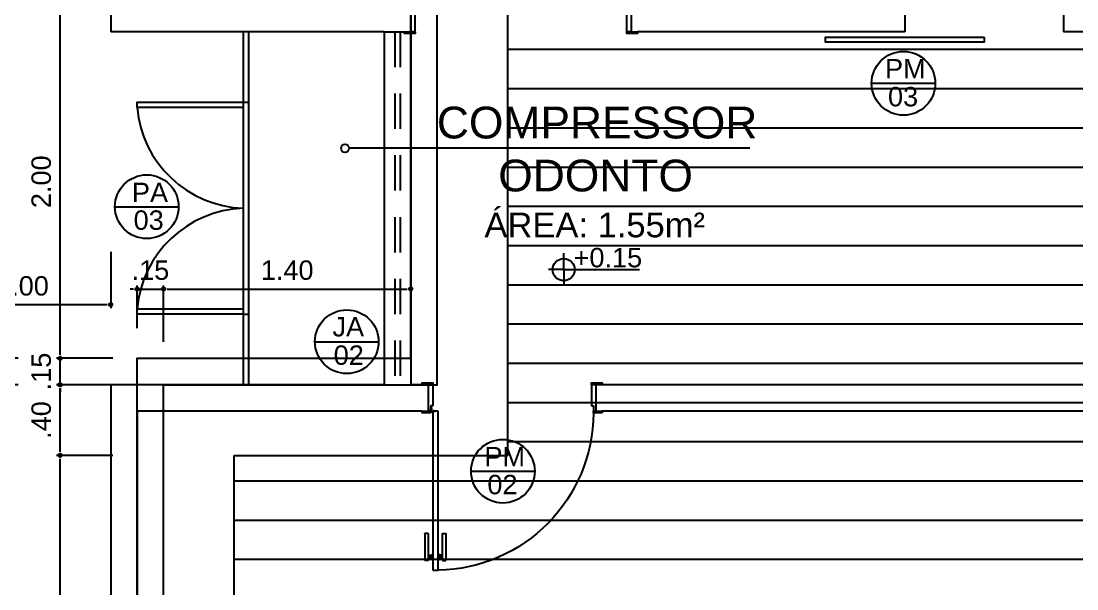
# Model space of a CAD drawing. Header units: millimetres. Extents: x 2125 to 3408, y 1171 to 1686.
# Drawn here: x 3358.26 to 3364.25, y 1522.27 to 1525.49 of the extents above; entities that cross this region are included whole.
import ezdxf

# ---------------------------------------------------------------- set-up
doc = ezdxf.new("R2010")
doc.units = ezdxf.units.MM
doc.linetypes.add('CONTORNO_QUADRO_T', pattern=[0.35, 0.2, -0.15])
for name, color, linetype in [('CALHA', 2, 'Continuous'), ('cobertura', 1, 'Continuous'), ('cotas', 7, 'Continuous'), ('ESQUADRIA', 3, 'Continuous'), ('ESQUADRIAS', 7, 'Continuous'), ('Esquadrias portas', 7, 'Continuous'), ('Esquadrias_Portas', 2, 'Continuous'), ('JANELA2', 1, 'Continuous'), ('PAREDE', 4, 'Continuous'), ('PAREDES', 4, 'Continuous'), ('TEXTO01', 7, 'Continuous'), ('TEXTO03', 2, 'Continuous')]:
    doc.layers.add(name, color=color, linetype=linetype)
doc.styles.add('ROMANS', font='arial.ttf')
doc.styles.add('TEXTO1', font='swissko.ttf', dxfattribs={"width": 0.6, "height": 0.1})
doc.dimstyles.new('ESCALA75', dxfattribs={"dimtxt": 0.11, "dimasz": 0.02, "dimexe": 0.02, "dimexo": 0.04, "dimgap": 0.05, "dimtad": 1, "dimzin": 4, "dimdsep": 46, "dimtxsty": 'ROMANS', "dimblk1": 'PPC', "dimblk2": 'PPC', "dimsah": 1, "dimcen": 0.02, "dimclrd": 7, "dimclre": 7, "dimclrt": 3, "dimazin": 1, "dimtfac": 1, "dimtix": 1, "dimtmove": 0, "dimatfit": 3, "dimldrblk": 'PPC', "dimfxl": 0, "dimtolj": 1, "dimtzin": 12, "dimarcsym": 0})

# ---------------------------------------------------------------- blocks, each defined once
blk = doc.blocks.new('P90_02')
at = {"layer": 'ESQUADRIAS', "color": 2}
for p, q in [((0.025, 0.075), (0.025, 0.975)), ((0.025, 0.975), (0.055, 0.975)), ((0.055, 0.975), (0.055, 0.075)), ((0.055, 0.075), (0.025, 0.075))]:
    blk.add_line(p, q, dxfattribs=at)
at = {"layer": 'ESQUADRIAS', "color": 3, "linetype": 'Continuous'}
for p, q in [((-0.02, 0.7698), (-0.02, 0.9215)), ((0, 0.9215), (0, 0.7698)), ((0.023, 0.88), (0.023, 0.92)), ((0.057, 0.88), (0.057, 0.92)), ((0.08, 0.9215), (0.08, 0.7698)), ((0.1, 0.7698), (0.1, 0.9215)), ((-0.0035, 0.7668), (-0.0175, 0.7668)), ((0.0835, 0.7668), (0.0975, 0.7668))]:
    blk.add_line(p, q, dxfattribs=at)
at = {"layer": 'ESQUADRIAS', "color": 3}
for p, q in [((0, 0.9215), (-0.02, 0.9215)), ((0, 0.91), (0.023, 0.91)), ((0, 0.9), (0.023, 0.9)), ((0.023, 0.92), (0.025, 0.92)), ((0.057, 0.92), (0.055, 0.92)), ((0.08, 0.91), (0.057, 0.91)), ((0.08, 0.9), (0.057, 0.9)), ((0.08, 0.9215), (0.1, 0.9215)), ((0, 0.89), (0.023, 0.89)), ((0.023, 0.88), (0.025, 0.88)), ((0.057, 0.88), (0.055, 0.88)), ((0.08, 0.89), (0.057, 0.89))]:
    blk.add_line(p, q, dxfattribs=at)
at = {"layer": 'ESQUADRIAS'}
for p, q in [((0.0165, 0.0585), (0.0165, 0.0615)), ((0.0315, 0.0735), (0.0285, 0.0735))]:
    blk.add_line(p, q, dxfattribs=at)
at = {"layer": 'ESQUADRIAS', "color": 3}
for points in [[(0.015, 0.085), (-0.035, 0.085), (-0.035, 0.075), (0.015, 0.075)], [(0.985, 0.085), (0.935, 0.085), (0.935, 0.075), (0.985, 0.075)], [(0.025, -0.075), (0, -0.075), (-0.035, -0.075), (-0.035, -0.085), (0.025, -0.085)], [(0.985, -0.075), (0.925, -0.075), (0.925, -0.085), (0.985, -0.085)]]:
    blk.add_lwpolyline(points, close=True, dxfattribs=at)
at = {"layer": 'ESQUADRIAS', "color": 2}
for points in [[(0.025, 0.045), (0.015, 0.045), (0.015, 0.075), (0, 0.075), (0, -0.075), (0.025, -0.075)], [(0.925, 0.045), (0.935, 0.045), (0.935, 0.075), (0.95, 0.075), (0.95, -0.075), (0.925, -0.075)]]:
    blk.add_lwpolyline(points, close=True, dxfattribs=at)
at = {"layer": 'ESQUADRIAS', "color": 1}
for points in [[(0.016, 0.0705, -0.236068), (0.015, 0.0725), (0.015, 0.07), (0.015, 0.05), (0.016, 0.05)], [(0.0195, 0.074, 0.236068), (0.0175, 0.075), (0.02, 0.075), (0.04, 0.075), (0.04, 0.074)]]:
    blk.add_lwpolyline(points, format="xyb", close=True, dxfattribs=at)
at = {"layer": 'ESQUADRIAS'}
for points in [[(0.0173, 0.0625), (0.0165, 0.0615), (0.016, 0.0615)], [(0.0173, 0.0596), (0.0175, 0.0596), (0.0175, 0.0575), (0.0173, 0.0575), (0.0173, 0.0625), (0.0175, 0.0625), (0.0175, 0.0604), (0.0173, 0.0604)], [(0.0275, 0.0727), (0.0285, 0.0735), (0.0285, 0.074)], [(0.0304, 0.0727), (0.0304, 0.0725), (0.0325, 0.0725), (0.0325, 0.0727), (0.0275, 0.0727), (0.0275, 0.0725), (0.0296, 0.0725), (0.0296, 0.0727)], [(0.0325, 0.0727), (0.0315, 0.0735), (0.0315, 0.074)], [(0.0173, 0.0575), (0.0165, 0.0585), (0.016, 0.0585)]]:
    blk.add_lwpolyline(points, dxfattribs=at)
at = {"layer": 'ESQUADRIAS', "color": 1}
blk.add_circle((0.0175, 0.0725), 0.0025, dxfattribs=at)
at = {"layer": 'ESQUADRIAS'}
blk.add_arc((0.0429, 0.083), 0.8921, 0.12949, 89.22311, dxfattribs=at)
at = {"layer": 'ESQUADRIAS', "color": 3, "linetype": 'Continuous'}
for centre, start, end in [((-0.017, 0.7698), 180, 260.53768), ((-0.003, 0.7698), 260.53768, 360), ((0.083, 0.7698), 180, 279.46232), ((0.097, 0.7698), 279.46232, 0)]:
    blk.add_arc(centre, 0.003, start, end, dxfattribs=at)
blk = doc.blocks.new('new block1')
at = {"layer": 'ESQUADRIAS', "color": 2}
for p, q in [((-0.09, 1.36), (-0.09, 0.16)), ((-0.09, 1.36), (-0.06, 1.36)), ((-0.06, 0.16), (-0.06, 1.36)), ((-0.09, 0.16), (-0.06, 0.16))]:
    blk.add_line(p, q, dxfattribs=at)
at = {"layer": 'ESQUADRIAS', "color": 3, "linetype": 'Continuous'}
for p, q in [((-0.135, 1.1598), (-0.135, 1.3115)), ((-0.115, 1.3115), (-0.115, 1.1598)), ((-0.092, 1.27), (-0.092, 1.31)), ((-0.058, 1.27), (-0.058, 1.31)), ((-0.035, 1.3115), (-0.035, 1.1598)), ((-0.015, 1.1598), (-0.015, 1.3115)), ((-0.1185, 1.1568), (-0.1325, 1.1568)), ((-0.0315, 1.1568), (-0.0175, 1.1568))]:
    blk.add_line(p, q, dxfattribs=at)
at = {"layer": 'ESQUADRIAS', "color": 3}
for p, q in [((-0.115, 1.3115), (-0.135, 1.3115)), ((-0.115, 1.3), (-0.092, 1.3)), ((-0.115, 1.29), (-0.092, 1.29)), ((-0.115, 1.28), (-0.092, 1.28)), ((-0.092, 1.31), (-0.09, 1.31)), ((-0.092, 1.27), (-0.09, 1.27)), ((-0.058, 1.31), (-0.06, 1.31)), ((-0.058, 1.27), (-0.06, 1.27)), ((-0.035, 1.3), (-0.058, 1.3)), ((-0.035, 1.29), (-0.058, 1.29)), ((-0.035, 1.28), (-0.058, 1.28)), ((-0.035, 1.3115), (-0.015, 1.3115))]:
    blk.add_line(p, q, dxfattribs=at)
at = {"layer": 'ESQUADRIAS'}
for p, q in [((-0.0665, 0.1585), (-0.0635, 0.1585)), ((-0.0515, 0.1435), (-0.0515, 0.1465))]:
    blk.add_line(p, q, dxfattribs=at)
at = {"layer": 'ESQUADRIAS', "color": 3}
for points in [[(-1.32, 0.17), (-1.27, 0.17), (-1.27, 0.16), (-1.32, 0.16)], [(-0.05, 0.17), (0, 0.17), (0, 0.16), (-0.05, 0.16)], [(-1.32, 0.01), (-1.26, 0.01), (-1.26, 0), (-1.32, 0)], [(-0.06, 0.01), (-0.035, 0.01), (0, 0.01), (0, 0), (-0.06, 0)]]:
    blk.add_lwpolyline(points, close=True, dxfattribs=at)
at = {"layer": 'ESQUADRIAS', "color": 2}
for points in [[(-1.26, 0.13), (-1.27, 0.13), (-1.27, 0.16), (-1.285, 0.16), (-1.285, 0.01), (-1.26, 0.01)], [(-0.06, 0.13), (-0.05, 0.13), (-0.05, 0.16), (-0.035, 0.16), (-0.035, 0.01), (-0.06, 0.01)]]:
    blk.add_lwpolyline(points, close=True, dxfattribs=at)
at = {"layer": 'ESQUADRIAS', "color": 1}
for points in [[(-0.0545, 0.159, -0.236068), (-0.0525, 0.16), (-0.055, 0.16), (-0.075, 0.16), (-0.075, 0.159)], [(-0.051, 0.1555, 0.236068), (-0.05, 0.1575), (-0.05, 0.155), (-0.05, 0.135), (-0.051, 0.135)]]:
    blk.add_lwpolyline(points, format="xyb", close=True, dxfattribs=at)
at = {"layer": 'ESQUADRIAS'}
for points in [[(-0.0675, 0.1577), (-0.0665, 0.1585), (-0.0665, 0.159)], [(-0.0654, 0.1577), (-0.0654, 0.1575), (-0.0675, 0.1575), (-0.0675, 0.1577), (-0.0625, 0.1577), (-0.0625, 0.1575), (-0.0646, 0.1575), (-0.0646, 0.1577)], [(-0.0625, 0.1577), (-0.0635, 0.1585), (-0.0635, 0.159)], [(-0.0523, 0.1446), (-0.0525, 0.1446), (-0.0525, 0.1425), (-0.0523, 0.1425), (-0.0523, 0.1475), (-0.0525, 0.1475), (-0.0525, 0.1454), (-0.0523, 0.1454)], [(-0.0523, 0.1475), (-0.0515, 0.1465), (-0.051, 0.1465)], [(-0.0523, 0.1425), (-0.0515, 0.1435), (-0.051, 0.1435)]]:
    blk.add_lwpolyline(points, dxfattribs=at)
at = {"layer": 'ESQUADRIAS', "color": 1}
blk.add_circle((-0.0525, 0.1575), 0.0025, dxfattribs=at)
at = {"layer": 'ESQUADRIAS', "color": 3, "linetype": 'Continuous'}
for centre, start, end in [((-0.132, 1.1598), 180, 260.53768), ((-0.118, 1.1598), 260.53768, 360), ((-0.032, 1.1598), 180, 279.46232), ((-0.018, 1.1598), 279.46232, 0)]:
    blk.add_arc(centre, 0.003, start, end, dxfattribs=at)
at = {"layer": 'Esquadrias portas'}
blk.add_arc((-0.0518, 0.1421), 1.2185, 91.79662, 178.69088, dxfattribs=at)
blk = doc.blocks.new('new block4')
at = {"layer": 'TEXTO01'}
h = blk.add_hatch(dxfattribs=at)
h.set_pattern_fill('ANGLE', color=256)
h.set_pattern_definition([(0, (-2260.456, -913.906), (0, 6.985), [5.08, -1.905]), (90, (-2260.456, -913.906), (-6.985, 4e-16), [5.08, -1.905])])
h.paths.add_polyline_path([(0, 0), (0, -0.0624, 0.414214), (0.0624, 0)])
h.paths.add_polyline_path([(0, 0), (0, 0.0624, 0.414214), (-0.0624, 0)])
for q in [(0, 0.093), (-0.0862, 0), (0.4292, 0), (0, -0.0852)]:
    blk.add_line((0, 0), q, dxfattribs=at)
blk.add_circle((0, 0), 0.0624, dxfattribs=at)
blk = doc.blocks.new('PPC')
at = {"color": 2}
blk.add_circle((0, 0), 0.5, dxfattribs=at)
blk = doc.blocks.new('*D1250')
at = {"layer": 'DEFPOINTS', "color": 0, "linetype": 'Continuous', "transparency": 16777216}
for p in [(3358.7714, 1525.431), (3356.8565, 1518.631), (3358.7714, 1518.631)]:
    blk.add_point(p, dxfattribs=at)
at = {"layer": 'PAREDE', "color": 7, "linetype": 'Continuous', "lineweight": -2, "transparency": 16777216}
for p, q in [((3357.1565, 1525.431), (3356.8365, 1525.431)), ((3356.8565, 1525.411), (3356.8565, 1518.651)), ((3357.1565, 1518.631), (3356.8365, 1518.631))]:
    blk.add_line(p, q, dxfattribs=at)
at = {"layer": 'PAREDE', "color": 7, "linetype": 'Continuous', "lineweight": -2, "transparency": 16777216, "xscale": 0.02, "yscale": 0.02, "zscale": 0.02}
for p, rotation in [((3356.8565, 1525.431), 90), ((3356.8565, 1518.631), 270)]:
    blk.add_blockref('PPC', p, dxfattribs=dict(at, rotation=rotation))
at = {"layer": 'PAREDE', "color": 3, "linetype": 'Continuous', "transparency": 16777216, "insert": (3356.7503, 1522.031), "char_height": 0.11, "attachment_point": 5, "rotation": 90, "style": 'ROMANS'}
blk.add_mtext('\\A1;6.80', dxfattribs=at)
blk = doc.blocks.new('*D1251')
at = {"layer": 'cotas', "color": 7, "lineweight": -2, "transparency": 16777216}
for p, q in [((3357.7714, 1524.1844), (3357.7714, 1523.8644)), ((3358.7714, 1524.1844), (3358.7714, 1523.8644)), ((3358.7514, 1523.8844), (3357.7914, 1523.8844))]:
    blk.add_line(p, q, dxfattribs=at)
at = {"layer": 'DEFPOINTS', "color": 0, "transparency": 16777216}
for p in [(3357.7714, 1525.431), (3358.7714, 1525.431), (3357.7714, 1523.8844)]:
    blk.add_point(p, dxfattribs=at)
at = {"layer": 'cotas', "color": 7, "lineweight": -2, "transparency": 16777216, "xscale": 0.02, "yscale": 0.02, "zscale": 0.02, "rotation": 180}
blk.add_blockref('PPC', (3357.7714, 1523.8844), dxfattribs=at)
at = {"layer": 'cotas', "color": 7, "lineweight": -2, "transparency": 16777216, "xscale": 0.02, "yscale": 0.02, "zscale": 0.02}
blk.add_blockref('PPC', (3358.7714, 1523.8844), dxfattribs=at)
at = {"layer": 'cotas', "color": 3, "transparency": 16777216, "insert": (3358.2714, 1523.9906), "char_height": 0.11, "attachment_point": 5, "style": 'ROMANS'}
blk.add_mtext('\\A1;1.00', dxfattribs=at)
blk = doc.blocks.new('*D1337')
at = {"layer": 'cotas', "color": 7, "lineweight": -2, "transparency": 16777216}
for p, q in [((3358.7842, 1523.031), (3358.4642, 1523.031)), ((3358.4842, 1520.251), (3358.4842, 1523.011)), ((3358.7842, 1520.231), (3358.4642, 1520.231))]:
    blk.add_line(p, q, dxfattribs=at)
at = {"layer": 'DEFPOINTS', "color": 0, "transparency": 16777216}
for p in [(3358.4842, 1523.031), (3359.4714, 1523.031), (3359.4714, 1520.231)]:
    blk.add_point(p, dxfattribs=at)
at = {"layer": 'cotas', "color": 7, "lineweight": -2, "transparency": 16777216, "xscale": 0.02, "yscale": 0.02, "zscale": 0.02}
for p, rotation in [((3358.4842, 1523.031), 90), ((3358.4842, 1520.231), 270)]:
    blk.add_blockref('PPC', p, dxfattribs=dict(at, rotation=rotation))
at = {"layer": 'cotas', "color": 3, "transparency": 16777216, "insert": (3358.378, 1521.631), "char_height": 0.11, "attachment_point": 5, "rotation": 90, "style": 'ROMANS'}
blk.add_mtext('\\A1;2.80', dxfattribs=at)
blk = doc.blocks.new('*D1338')
at = {"layer": 'cotas', "color": 7, "lineweight": -2, "transparency": 16777216}
for p, q in [((3358.7842, 1523.431), (3358.4642, 1523.431)), ((3358.4842, 1523.051), (3358.4842, 1523.411)), ((3358.7842, 1523.031), (3358.4642, 1523.031))]:
    blk.add_line(p, q, dxfattribs=at)
at = {"layer": 'DEFPOINTS', "color": 0, "transparency": 16777216}
for p in [(3358.4842, 1523.431), (3359.4207, 1523.431), (3359.4714, 1523.031)]:
    blk.add_point(p, dxfattribs=at)
at = {"layer": 'cotas', "color": 7, "lineweight": -2, "transparency": 16777216, "xscale": 0.02, "yscale": 0.02, "zscale": 0.02}
for p, rotation in [((3358.4842, 1523.431), 90), ((3358.4842, 1523.031), 270)]:
    blk.add_blockref('PPC', p, dxfattribs=dict(at, rotation=rotation))
at = {"layer": 'cotas', "color": 3, "transparency": 16777216, "insert": (3358.378, 1523.231), "char_height": 0.11, "attachment_point": 5, "rotation": 90, "style": 'ROMANS'}
blk.add_mtext('\\A1;.40', dxfattribs=at)
blk = doc.blocks.new('*D1339')
at = {"layer": 'cotas', "color": 7, "lineweight": -2, "transparency": 16777216}
for p, q in [((3358.4842, 1523.601), (3358.4842, 1523.621)), ((3358.7842, 1523.581), (3358.4642, 1523.581)), ((3358.4842, 1523.431), (3358.4842, 1523.581)), ((3358.7842, 1523.431), (3358.4642, 1523.431)), ((3358.4842, 1523.411), (3358.4842, 1523.391))]:
    blk.add_line(p, q, dxfattribs=at)
at = {"layer": 'DEFPOINTS', "color": 0, "transparency": 16777216}
for p in [(3358.4842, 1523.581), (3359.4487, 1523.581), (3359.4207, 1523.431)]:
    blk.add_point(p, dxfattribs=at)
at = {"layer": 'cotas', "color": 7, "lineweight": -2, "transparency": 16777216, "xscale": 0.02, "yscale": 0.02, "zscale": 0.02}
for p, rotation in [((3358.4842, 1523.581), 270), ((3358.4842, 1523.431), 90)]:
    blk.add_blockref('PPC', p, dxfattribs=dict(at, rotation=rotation))
at = {"layer": 'cotas', "color": 3, "transparency": 16777216, "insert": (3358.378, 1523.506), "char_height": 0.11, "attachment_point": 5, "rotation": 90, "style": 'ROMANS'}
blk.add_mtext('\\A1;.15', dxfattribs=at)
blk = doc.blocks.new('*D1340')
at = {"layer": 'cotas', "color": 7, "lineweight": -2, "transparency": 16777216}
for p, q in [((3358.7842, 1525.581), (3358.4642, 1525.581)), ((3358.4842, 1523.601), (3358.4842, 1525.561)), ((3358.7842, 1523.581), (3358.4642, 1523.581))]:
    blk.add_line(p, q, dxfattribs=at)
at = {"layer": 'DEFPOINTS', "color": 0, "transparency": 16777216}
for p in [(3358.4842, 1525.581), (3359.505, 1525.581), (3359.4487, 1523.581)]:
    blk.add_point(p, dxfattribs=at)
at = {"layer": 'cotas', "color": 7, "lineweight": -2, "transparency": 16777216, "xscale": 0.02, "yscale": 0.02, "zscale": 0.02}
for p, rotation in [((3358.4842, 1525.581), 90), ((3358.4842, 1523.581), 270)]:
    blk.add_blockref('PPC', p, dxfattribs=dict(at, rotation=rotation))
at = {"layer": 'cotas', "color": 3, "transparency": 16777216, "insert": (3358.378, 1524.581), "char_height": 0.11, "attachment_point": 5, "rotation": 90, "style": 'ROMANS'}
blk.add_mtext('\\A1;2.00', dxfattribs=at)
blk = doc.blocks.new('*D1347')
at = {"layer": 'cotas', "color": 7, "lineweight": -2, "transparency": 16777216}
for p, q in [((3358.247, 1523.431), (3357.927, 1523.431)), ((3357.947, 1519.951), (3357.947, 1523.411)), ((3358.247, 1519.931), (3357.927, 1519.931))]:
    blk.add_line(p, q, dxfattribs=at)
at = {"layer": 'DEFPOINTS', "color": 0, "transparency": 16777216}
for p in [(3357.947, 1523.431), (3359.4309, 1523.431), (3359.0714, 1519.931)]:
    blk.add_point(p, dxfattribs=at)
at = {"layer": 'cotas', "color": 7, "lineweight": -2, "transparency": 16777216, "xscale": 0.02, "yscale": 0.02, "zscale": 0.02}
for p, rotation in [((3357.947, 1523.431), 90), ((3357.947, 1519.931), 270)]:
    blk.add_blockref('PPC', p, dxfattribs=dict(at, rotation=rotation))
at = {"layer": 'cotas', "color": 3, "transparency": 16777216, "insert": (3357.8408, 1521.681), "char_height": 0.11, "attachment_point": 5, "rotation": 90, "style": 'ROMANS'}
blk.add_mtext('\\A1;3.50', dxfattribs=at)
blk = doc.blocks.new('*D1348')
at = {"layer": 'cotas', "color": 7, "lineweight": -2, "transparency": 16777216}
for p, q in [((3357.947, 1523.601), (3357.947, 1523.621)), ((3358.247, 1523.581), (3357.927, 1523.581)), ((3357.947, 1523.431), (3357.947, 1523.581)), ((3358.247, 1523.431), (3357.927, 1523.431)), ((3357.947, 1523.411), (3357.947, 1523.391))]:
    blk.add_line(p, q, dxfattribs=at)
at = {"layer": 'DEFPOINTS', "color": 0, "transparency": 16777216}
for p in [(3357.947, 1523.581), (3359.4309, 1523.581), (3359.4309, 1523.431)]:
    blk.add_point(p, dxfattribs=at)
at = {"layer": 'cotas', "color": 7, "lineweight": -2, "transparency": 16777216, "xscale": 0.02, "yscale": 0.02, "zscale": 0.02}
for p, rotation in [((3357.947, 1523.581), 270), ((3357.947, 1523.431), 90)]:
    blk.add_blockref('PPC', p, dxfattribs=dict(at, rotation=rotation))
at = {"layer": 'cotas', "color": 3, "transparency": 16777216, "insert": (3357.8409, 1523.506), "char_height": 0.11, "attachment_point": 5, "rotation": 90, "style": 'ROMANS'}
blk.add_mtext('\\A1;.15', dxfattribs=at)
blk = doc.blocks.new('*D1349')
at = {"layer": 'cotas', "color": 7, "lineweight": -2, "transparency": 16777216}
for p, q in [((3358.247, 1525.581), (3357.927, 1525.581)), ((3357.947, 1523.601), (3357.947, 1525.561)), ((3358.247, 1523.581), (3357.927, 1523.581))]:
    blk.add_line(p, q, dxfattribs=at)
at = {"layer": 'DEFPOINTS', "color": 0, "transparency": 16777216}
for p in [(3357.947, 1525.581), (3359.5071, 1525.581), (3359.4309, 1523.581)]:
    blk.add_point(p, dxfattribs=at)
at = {"layer": 'cotas', "color": 7, "lineweight": -2, "transparency": 16777216, "xscale": 0.02, "yscale": 0.02, "zscale": 0.02}
for p, rotation in [((3357.947, 1525.581), 90), ((3357.947, 1523.581), 270)]:
    blk.add_blockref('PPC', p, dxfattribs=dict(at, rotation=rotation))
at = {"layer": 'cotas', "color": 3, "transparency": 16777216, "insert": (3357.8409, 1524.581), "char_height": 0.11, "attachment_point": 5, "rotation": 90, "style": 'ROMANS'}
blk.add_mtext('\\A1;2.00', dxfattribs=at)
blk = doc.blocks.new('*D1353')
at = {"layer": 'cotas', "color": 7, "lineweight": -2, "transparency": 16777216}
for p, q in [((3357.6203, 1529.381), (3357.3003, 1529.381)), ((3357.3203, 1519.801), (3357.3203, 1529.361)), ((3357.6203, 1519.781), (3357.3003, 1519.781))]:
    blk.add_line(p, q, dxfattribs=at)
at = {"layer": 'DEFPOINTS', "color": 0, "transparency": 16777216}
for p in [(3357.3203, 1529.381), (3358.9214, 1529.381), (3358.9214, 1519.781)]:
    blk.add_point(p, dxfattribs=at)
at = {"layer": 'cotas', "color": 7, "lineweight": -2, "transparency": 16777216, "xscale": 0.02, "yscale": 0.02, "zscale": 0.02}
for p, rotation in [((3357.3203, 1529.381), 90), ((3357.3203, 1519.781), 270)]:
    blk.add_blockref('PPC', p, dxfattribs=dict(at, rotation=rotation))
at = {"layer": 'cotas', "color": 3, "transparency": 16777216, "insert": (3357.2142, 1524.581), "char_height": 0.11, "attachment_point": 5, "rotation": 90, "style": 'ROMANS'}
blk.add_mtext('\\A1;9.60', dxfattribs=at)
blk = doc.blocks.new('*D1290')
at = {"layer": 'cotas', "color": 7, "lineweight": -2, "transparency": 16777216}
for p, q in [((3358.9014, 1523.9734), (3358.8814, 1523.9734)), ((3358.9214, 1523.7523), (3358.9214, 1523.9934)), ((3358.9214, 1523.9734), (3359.0714, 1523.9734)), ((3359.0714, 1523.6734), (3359.0714, 1523.9934)), ((3359.0914, 1523.9734), (3359.1114, 1523.9734))]:
    blk.add_line(p, q, dxfattribs=at)
at = {"layer": 'DEFPOINTS', "color": 0, "transparency": 16777216}
for p in [(3359.0714, 1523.9734), (3358.9214, 1523.7123), (3359.0714, 1523.5623)]:
    blk.add_point(p, dxfattribs=at)
at = {"layer": 'cotas', "color": 7, "lineweight": -2, "transparency": 16777216, "xscale": 0.02, "yscale": 0.02, "zscale": 0.02}
blk.add_blockref('PPC', (3358.9214, 1523.9734), dxfattribs=at)
at = {"layer": 'cotas', "color": 7, "lineweight": -2, "transparency": 16777216, "xscale": 0.02, "yscale": 0.02, "zscale": 0.02, "rotation": 180}
blk.add_blockref('PPC', (3359.0714, 1523.9734), dxfattribs=at)
at = {"layer": 'cotas', "color": 3, "transparency": 16777216, "insert": (3358.9964, 1524.0796), "char_height": 0.11, "attachment_point": 5, "style": 'ROMANS'}
blk.add_mtext('\\A1;.15', dxfattribs=at)
blk = doc.blocks.new('*D1291')
at = {"layer": 'cotas', "color": 7, "lineweight": -2, "transparency": 16777216}
for p, q in [((3359.0714, 1523.6734), (3359.0714, 1523.9934)), ((3359.0914, 1523.9734), (3360.4514, 1523.9734)), ((3360.4714, 1523.7523), (3360.4714, 1523.9934))]:
    blk.add_line(p, q, dxfattribs=at)
at = {"layer": 'DEFPOINTS', "color": 0, "transparency": 16777216}
for p in [(3360.4714, 1523.9734), (3360.4714, 1523.7123), (3359.0714, 1523.5623)]:
    blk.add_point(p, dxfattribs=at)
at = {"layer": 'cotas', "color": 7, "lineweight": -2, "transparency": 16777216, "xscale": 0.02, "yscale": 0.02, "zscale": 0.02, "rotation": 180}
blk.add_blockref('PPC', (3359.0714, 1523.9734), dxfattribs=at)
at = {"layer": 'cotas', "color": 7, "lineweight": -2, "transparency": 16777216, "xscale": 0.02, "yscale": 0.02, "zscale": 0.02}
blk.add_blockref('PPC', (3360.4714, 1523.9734), dxfattribs=at)
at = {"layer": 'cotas', "color": 3, "transparency": 16777216, "insert": (3359.7714, 1524.0796), "char_height": 0.11, "attachment_point": 5, "style": 'ROMANS'}
blk.add_mtext('\\A1;1.40', dxfattribs=at)

msp = doc.modelspace()

# ---------------------------------------------------------------- hatches: boundary and pattern name
at = {"layer": 'cobertura'}
h = msp.add_hatch(dxfattribs=at)
h.set_pattern_fill('ANSI31', color=256, scale=0.07, angle=315)
h.set_pattern_definition([(0, (1004.02428, 690.56013), (7e-17, 0.22225), [])])
h.paths.add_polyline_path([(3367.5144, 1528.038), (3367.5144, 1526.7881), (3366.8783, 1527.413)], flags=16)
h.paths.add_polyline_path([(3367.0618, 1527.2573), (3367.5061, 1527.2573), (3367.5061, 1527.541), (3367.0618, 1527.541)], flags=8)
h.paths.add_polyline_path([(3366.4123, 1531.481), (3369.6214, 1531.481), (3369.6214, 1529.731), (3366.4123, 1529.731)])
h.paths.add_polyline_path([(3364.8714, 1529.731), (3364.8714, 1531.481), (3366.4123, 1531.481), (3366.4123, 1529.731)])
h.paths.add_polyline_path([(3366.4123, 1532.6166), (3366.4123, 1534.231), (3369.6214, 1534.231), (3369.6214, 1532.6166)])
h.paths.add_polyline_path([(3372.5464, 1534.731), (3363.8714, 1534.731), (3363.8714, 1528.831), (3359.4714, 1528.831), (3359.4714, 1526.131), (3361.0214, 1526.131), (3361.0214, 1523.031), (3359.4714, 1523.031), (3359.4714, 1520.231), (3372.1714, 1520.231), (3372.1714, 1526.031), (3372.5464, 1526.031)])
h.paths.add_polyline_path([(3364.8714, 1534.231), (3366.4123, 1534.231), (3366.4123, 1532.6166), (3364.8714, 1532.6166)])
at = {"layer": 'TEXTO01'}
h = msp.add_hatch(dxfattribs=at)
h.set_pattern_fill('ANGLE', color=256)
h.set_pattern_definition([(0, (1074.942, 642.165), (0, 6.985), [5.08, -1.905]), (90, (1074.942, 642.165), (-6.985, 4e-16), [5.08, -1.905])])
h.paths.add_polyline_path([(3360.1223, 1524.7704, 1), (3360.0766, 1524.7704, 1)])

# ---------------------------------------------------------------- linework, layer by layer
for p, q in [((3359.5214, 1525.431), (3359.5214, 1523.431)), ((3359.5514, 1525.431), (3359.5514, 1523.431))]:
    msp.add_line(p, q)
at = {"layer": 'CALHA'}
for p, q in [((3361.0214, 1523.031), (3361.0214, 1526.131)), ((3359.4714, 1520.231), (3359.4714, 1523.031)), ((3359.4714, 1523.031), (3361.0214, 1523.031))]:
    msp.add_line(p, q, dxfattribs=at)
at = {"layer": 'ESQUADRIA', "linetype": 'CONTORNO_QUADRO_T'}
for p, q in [((3360.3814, 1525.431), (3360.3814, 1523.431)), ((3360.4114, 1525.431), (3360.4114, 1523.431))]:
    msp.add_line(p, q, dxfattribs=at)
at = {"layer": 'Esquadrias portas'}
for centre, start, end in [((3359.544, 1525.0556), 185.01546, 267.92214), ((3359.544, 1523.8063), 92.07786, 174.98454)]:
    msp.add_arc(centre, 0.6251, start, end, dxfattribs=at)
at = {"layer": 'Esquadrias_Portas'}
for p, q in [((3359.5214, 1525.031), (3359.5514, 1525.031)), ((3359.5214, 1523.831), (3359.5514, 1523.831))]:
    msp.add_line(p, q, dxfattribs=at)
for points in [[(3363.7214, 1525.401), (3363.7214, 1525.371), (3362.8214, 1525.371), (3362.8214, 1525.401), (3363.7214, 1525.401)], [(3359.5214, 1525.001), (3358.9214, 1525.001), (3358.9214, 1525.031), (3359.5214, 1525.031), (3359.5214, 1525.001)], [(3359.5214, 1523.831), (3358.9214, 1523.831), (3358.9214, 1523.861), (3359.5214, 1523.861), (3359.5214, 1523.831)]]:
    msp.add_lwpolyline(points, dxfattribs=at)
at = {"layer": 'JANELA2'}
for p, q in [((3360.3214, 1525.431), (3360.4714, 1525.431)), ((3360.3214, 1523.431), (3360.4714, 1523.431))]:
    msp.add_line(p, q, dxfattribs=at)
at = {"layer": 'PAREDE'}
for p, q in [((3358.7714, 1535.031), (3358.7714, 1525.431)), ((3364.1714, 1526.781), (3364.1714, 1525.431)), ((3363.2714, 1525.581), (3363.2714, 1525.431)), ((3358.7714, 1523.431), (3358.7714, 1519.781)), ((3358.9214, 1523.281), (3358.9214, 1519.781))]:
    msp.add_line(p, q, dxfattribs=at)
at = {"layer": 'PAREDE', "linetype": 'Continuous'}
for p, q in [((3360.3214, 1525.431), (3358.7714, 1525.431)), ((3360.3214, 1525.431), (3360.3214, 1523.431)), ((3360.4964, 1525.431), (3360.4714, 1525.431)), ((3360.4714, 1525.431), (3360.4714, 1523.431)), ((3363.2714, 1525.431), (3361.7564, 1525.431)), ((3369.0864, 1525.431), (3364.1714, 1525.431)), ((3360.3214, 1523.431), (3358.7714, 1523.431)), ((3360.5364, 1523.431), (3360.4714, 1523.431)), ((3367.0864, 1523.431), (3361.5564, 1523.431)), ((3360.5364, 1523.281), (3358.9214, 1523.281)), ((3367.0864, 1523.281), (3361.5564, 1523.281))]:
    msp.add_line(p, q, dxfattribs=at)
at = {"layer": 'PAREDES'}
msp.add_lwpolyline([(3372.6214, 1519.781), (3358.9214, 1519.781), (3358.9214, 1523.581), (3360.4714, 1523.581), (3360.4714, 1525.581), (3358.9214, 1525.581), (3358.9214, 1529.381), (3363.1714, 1529.381), (3363.3214, 1529.381), (3363.3214, 1535.181), (3403.7214, 1535.181), (3403.7214, 1525.981), (3400.8714, 1525.981), (3400.8714, 1527.431), (3391.9214, 1527.431), (3391.9214, 1519.781), (3382.7714, 1519.781), (3382.7714, 1525.581), (3372.6214, 1525.581), (3372.6214, 1519.781)], dxfattribs=at)
msp.add_lwpolyline([(3372.4714, 1519.931), (3359.0714, 1519.931), (3359.0714, 1523.431), (3360.6214, 1523.431), (3360.6214, 1525.731), (3359.0714, 1525.731), (3359.0714, 1529.231), (3363.1714, 1529.231), (3363.4714, 1529.231), (3363.4714, 1535.031), (3403.5714, 1535.031), (3403.5714, 1526.131), (3401.0214, 1526.131), (3401.0214, 1527.581), (3391.7714, 1527.581), (3391.7714, 1519.931), (3382.9214, 1519.931), (3382.9214, 1525.731), (3372.4714, 1525.731)], close=True, dxfattribs=at)
at = {"layer": 'TEXTO01'}
for p, q in [((3363.0833, 1525.1386), (3363.4441, 1525.1386)), ((3362.3937, 1524.7704), (3360.1223, 1524.7704)), ((3358.7955, 1524.4398), (3359.1563, 1524.4398)), ((3359.9289, 1523.675), (3360.2896, 1523.675)), ((3360.8132, 1522.9411), (3361.174, 1522.9411))]:
    msp.add_line(p, q, dxfattribs=at)
for centre, radius in [((3363.2637, 1525.1386), 0.1804), ((3360.0995, 1524.7704), 0.0228), ((3358.9759, 1524.4398), 0.1804), ((3360.1093, 1523.675), 0.1804), ((3360.9936, 1522.9411), 0.1804)]:
    msp.add_circle(centre, radius, dxfattribs=at)

# ---------------------------------------------------------------- block references
at = {"layer": 'ESQUADRIAS', "xscale": -1, "rotation": 180}
msp.add_blockref('P90_02', (3360.5714, 1523.356), dxfattribs=at)
at = {"layer": 'JANELA2'}
msp.add_blockref('new block1', (3361.7564, 1525.421), dxfattribs=at)
at = {"layer": 'TEXTO01'}
msp.add_blockref('new block4', (3361.3384, 1524.0835), dxfattribs=at)

# ---------------------------------------------------------------- texts
at = {"layer": 'cotas', "ltscale": 0.0001, "insert": (3361.3264, 1524.2063), "char_height": 0.11, "width": 0.503613, "attachment_point": 1, "style": 'TEXTO1'}
msp.add_mtext('\\pi0.06779;{\\fSansSerif|b0|i0|c2|p2;\\W1;+0.15}', dxfattribs=at)
at = {"layer": 'TEXTO01', "ltscale": 0.0001, "char_height": 0.11, "width": 0.330365, "attachment_point": 1, "style": 'TEXTO1'}
for s, insert in [('{\\fSansSerif|b0|i0|c2|p2;\\W1;PM}', (3363.1589, 1525.2766)), ('{\\fSansSerif|b0|i0|c2|p2;\\W1;03}', (3363.176, 1525.1181)), ('{\\fSansSerif|b0|i0|c2|p2;\\W1;PA}', (3358.8916, 1524.5754)), ('{\\fSansSerif|b0|i0|c2|p2;\\W1;03}', (3358.9012, 1524.4188)), ('{\\fSansSerif|b0|i0|c2|p2;\\W1;JA}', (3360.0282, 1523.8145)), ('{\\fSansSerif|b0|i0|c2|p2;\\W1;02}', (3360.0349, 1523.6538)), ('{\\fSansSerif|b0|i0|c2|p2;\\W1;PM}', (3360.8889, 1523.079)), ('{\\fSansSerif|b0|i0|c2|p2;\\W1;02}', (3360.9059, 1522.9206))]:
    msp.add_mtext(s, dxfattribs=dict(at, insert=insert))
at = {"layer": 'TEXTO03', "ltscale": 0.0001, "insert": (3359.7038, 1525.0064), "char_height": 0.12, "width": 3.592802, "attachment_point": 1, "style": 'TEXTO1'}
msp.add_mtext('\\pi0.91591;{\\fSansSerif|b0|i0|c2|p2;\\H1.5x;\\W1;\\C2;COMPRESSOR \\P\\pi1.2637;ODONTO\\P\\pi1.1854;\\H0.7778x;\\C3;ÁREA: 1.55m²}', dxfattribs=at)

# ---------------------------------------------------------------- dimensions: what is measured, and where the dimension line sits
at = {"layer": 'cotas'}
for base, p1, p2, picture, middle in [((3357.3203, 1529.381), (3358.9214, 1519.781), (3358.9214, 1529.381), '*D1353', (3357.2142, 1524.581)), ((3357.947, 1525.581), (3359.4309, 1523.581), (3359.5071, 1525.581), '*D1349', (3357.8409, 1524.581)), ((3358.4842, 1525.581), (3359.4487, 1523.581), (3359.505, 1525.581), '*D1340', (3358.378, 1524.581)), ((3357.947, 1523.581), (3359.4309, 1523.431), (3359.4309, 1523.581), '*D1348', (3357.8409, 1523.506)), ((3358.4842, 1523.581), (3359.4207, 1523.431), (3359.4487, 1523.581), '*D1339', (3358.378, 1523.506)), ((3357.947, 1523.431), (3359.0714, 1519.931), (3359.4309, 1523.431), '*D1347', (3357.8408, 1521.681)), ((3358.4842, 1523.431), (3359.4714, 1523.031), (3359.4207, 1523.431), '*D1338', (3358.378, 1523.231)), ((3358.4842, 1523.031), (3359.4714, 1520.231), (3359.4714, 1523.031), '*D1337', (3358.378, 1521.631))]:
    dim = msp.add_linear_dim(base=base, p1=p1, p2=p2, angle=90, dimstyle='ESCALA75', dxfattribs=at)
    dim.commit()
    dim.dimension.update_dxf_attribs({"geometry": picture, "text_midpoint": middle})
for base, p1, p2, picture, middle in [((3357.7714, 1523.8844), (3358.7714, 1525.431), (3357.7714, 1525.431), '*D1251', (3358.2714, 1523.9906)), ((3359.0714, 1523.9734), (3358.9214, 1523.7123), (3359.0714, 1523.5623), '*D1290', (3358.9964, 1524.0796)), ((3360.4714, 1523.9734), (3359.0714, 1523.5623), (3360.4714, 1523.7123), '*D1291', (3359.7714, 1524.0796))]:
    dim = msp.add_linear_dim(base=base, p1=p1, p2=p2, dimstyle='ESCALA75', dxfattribs=at)
    dim.commit()
    dim.dimension.update_dxf_attribs({"geometry": picture, "text_midpoint": middle})
at = {"layer": 'PAREDE', "linetype": 'Continuous'}
dim = msp.add_linear_dim(base=(3356.8565, 1518.631), p1=(3358.7714, 1525.431), p2=(3358.7714, 1518.631), angle=90, dimstyle='ESCALA75', dxfattribs=at)
dim.commit()
dim.dimension.update_dxf_attribs({"geometry": '*D1250', "text_midpoint": (3356.7503, 1522.031)})

doc.saveas('drawing.dxf')
